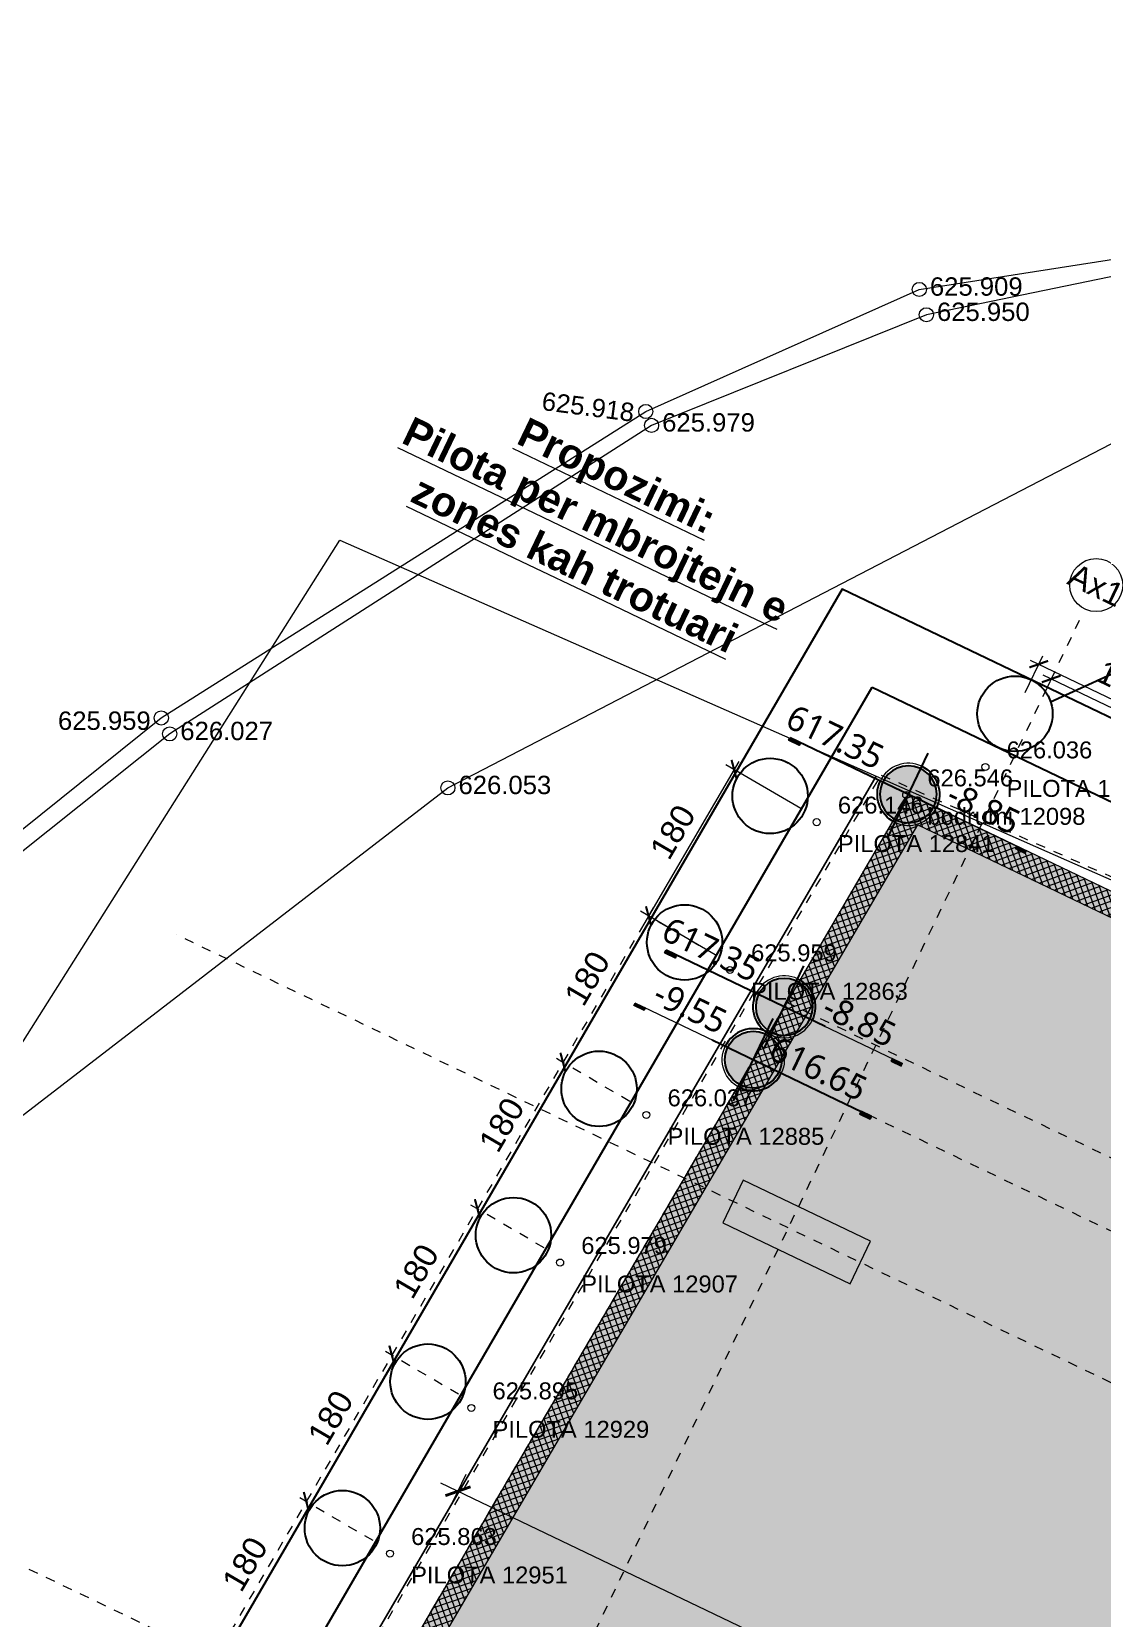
# Model space of a CAD drawing. Header units: metres. Extents: x 7511714 to 7511891, y 4693222 to 4693343.
# Drawn here: x 7511830.68 to 7511842.04, y 4693302.84 to 4693319.68 of the extents above; entities that cross this region are included whole.
import ezdxf
from ezdxf.enums import TextEntityAlignment as Align

# ---------------------------------------------------------------- set-up
doc = ezdxf.new("R2010")
doc.units = ezdxf.units.M
for name, pattern in [('AXES', [2, 1.25, -0.25, 0.25, -0.25]), ('CACHE', [0.375, 0.25, -0.125]), ('CONTINU', [0]), ('Dot & Dashed', [335.13888120651256, 158.749999999965, -88.19444444442497, 0, -88.19443676212254]), ('DXK_LINE_DOT1', [1.8814, 0.9407, -0.9407])]:
    doc.linetypes.add(name, pattern=pattern)
doc.layers.get('0').update_dxf_attribs({"lineweight": 0})
doc.layers.get('Defpoints').update_dxf_attribs({"lineweight": 0})
doc.layers.add('APSL @ 1', color=164, linetype='Continuous')
doc.layers.add('PILOTA', color=2, linetype='Continuous')
for name, color, linetype, lineweight in [('asfalt', 252, 'Continuous', 0), ('asfalt pikat', 97, 'Continuous', 0), ('AXES', 10, 'AXES', 0), ('BETON CACHE', 4, 'CACHE', 0), ('BETON COUPE', 3, 'CONTINU', 0), ('BETON HACHURE', 252, 'Continuous', 0), ('BETON TRAME', 254, 'Continuous', 0), ('BORD', 5, 'Continuous', 0), ('COTE 50ème', 1, 'Continuous', 0), ('COTE 50ème @ 1', 1, 'Continuous', 0), ('FOND DE FOUILLE', 7, 'Continuous', 0), ('matjet e reja', 5, 'Continuous', 0), ('parcela', 7, 'Continuous', 0), ('Puset fekali', 30, 'Continuous', 0), ('TALUS', 2, 'Continuous', 0), ('TALUS TRAME 2', 254, 'Continuous', 0), ('TEXTE', 7, 'Continuous', 0), ('trotuar', 91, 'Continuous', 0), ('trotuar pikat', 155, 'Continuous', 0)]:
    doc.layers.add(name, color=color, linetype=linetype, lineweight=lineweight)
doc.styles.add('FA_Trebuchet 2.2 mm (cursiva-b.a)', font='trebucit.ttf', dxfattribs={"height": 2.2})
doc.styles.add('FN_TEXT_1.50', font='arial.ttf', dxfattribs={"height": 10})
doc.styles.add('RS_TEXT_1.50', font='arial.ttf', dxfattribs={"height": 12.5})
doc.styles.add('RS_TXT_100', font='arial.ttf', dxfattribs={"height": 25})
doc.styles.add('SMA_TEXT_1.200', font='arial.ttf', dxfattribs={"height": 50})
doc.styles.get("Standard").update_dxf_attribs({"font": 'arial.ttf'})
doc.dimstyles.new('RS_100CM_LINEAIRE', dxfattribs={"dimscale": 10, "dimtxt": 25, "dimasz": 1.5, "dimexe": 1, "dimexo": 2.5, "dimgap": 1, "dimtad": 1, "dimdec": 1, "dimrnd": 0.5, "dimdsep": 46, "dimtxsty": 'RS_TXT_100', "dimblk1": 'ARCHTICK', "dimblk2": 'ARCHTICK', "dimsah": 1, "dimcen": 2.5, "dimdle": 1, "dimclrt": 4, "dimadec": 0, "dimazin": 2, "dimtfac": 1, "dimtdec": 1, "dimtix": 1, "dimtmove": 2, "dimatfit": 3, "dimfxl": 1, "dimtolj": 1, "dimtzin": 0, "dimarcsym": 0})
doc.dimstyles.new('SMA_1.200', dxfattribs={"dimscale": 20, "dimtxt": 50, "dimasz": 1, "dimexe": 1, "dimexo": 2, "dimgap": 0.5, "dimtad": 1, "dimdec": 1, "dimrnd": 0.5, "dimdsep": 46, "dimtxsty": 'SMA_TEXT_1.200', "dimblk": 'ARCHTICK', "dimcen": 10, "dimdle": 1, "dimadec": 0, "dimazin": 2, "dimtfac": 1, "dimtdec": 1, "dimtix": 1, "dimtmove": 2, "dimatfit": 3, "dimfxl": 1, "dimtolj": 1, "dimtzin": 0, "dimarcsym": 0})

# ---------------------------------------------------------------- blocks, each defined once
blk = doc.blocks.new('*U59', base_point=(7511835.095, 4693311.65, 626.053))
at = {"layer": 'trotuar pikat', "linetype": 'ByBlock', "lineweight": -2}
blk.add_line((7511835.095, 4693311.65, 626.053), (7511835.095, 4693311.65, 626.053), dxfattribs=at)
blk.add_circle((7511835.095, 4693311.65, 626.053), 0.0749999985, dxfattribs=at)
at = {"layer": 'trotuar pikat', "linetype": 'ByBlock', "insert": (7511835.207499999, 4693311.68, 626.053), "char_height": 0.195, "attachment_point": 4}
blk.add_mtext('{\\C256;626.053}', dxfattribs=at)
blk = doc.blocks.new('*U152', base_point=(7511840.099000001, 4693316.94, 625.909))
at = {"layer": 'asfalt pikat', "linetype": 'ByBlock', "lineweight": -2}
blk.add_line((7511840.099000001, 4693316.94, 625.909), (7511840.099000001, 4693316.94, 625.909), dxfattribs=at)
blk.add_circle((7511840.099000001, 4693316.94, 625.909), 0.0749999985, dxfattribs=at)
at = {"layer": 'asfalt pikat', "linetype": 'ByBlock', "insert": (7511840.2115, 4693316.97, 625.909), "char_height": 0.195, "attachment_point": 4}
blk.add_mtext('{\\C256;625.909}', dxfattribs=at)
blk = doc.blocks.new('*U153', base_point=(7511840.174, 4693316.672, 625.95))
at = {"layer": 'trotuar pikat', "linetype": 'ByBlock', "lineweight": -2}
blk.add_line((7511840.174, 4693316.672, 625.95), (7511840.174, 4693316.672, 625.95), dxfattribs=at)
blk.add_circle((7511840.174, 4693316.672, 625.95), 0.0749999985, dxfattribs=at)
at = {"layer": 'trotuar pikat', "linetype": 'ByBlock', "insert": (7511840.2865, 4693316.702, 625.95), "char_height": 0.195, "attachment_point": 4}
blk.add_mtext('{\\C256;625.950}', dxfattribs=at)
blk = doc.blocks.new('*U154', base_point=(7511837.257, 4693315.498, 625.979))
at = {"layer": 'trotuar pikat', "linetype": 'ByBlock', "lineweight": -2}
blk.add_line((7511837.257, 4693315.498, 625.979), (7511837.257, 4693315.498, 625.979), dxfattribs=at)
blk.add_circle((7511837.257, 4693315.498, 625.979), 0.0749999985, dxfattribs=at)
at = {"layer": 'trotuar pikat', "linetype": 'ByBlock', "insert": (7511837.3695, 4693315.528, 625.979), "char_height": 0.195, "attachment_point": 4}
blk.add_mtext('{\\C256;625.979}', dxfattribs=at)
blk = doc.blocks.new('*U155', base_point=(7511837.196000001, 4693315.644999999, 625.918))
at = {"layer": 'asfalt pikat', "linetype": 'ByBlock', "lineweight": -2}
blk.add_line((7511837.196000001, 4693315.644999999, 625.918), (7511837.196000001, 4693315.644999999, 625.918), dxfattribs=at)
blk.add_circle((7511837.196000001, 4693315.644999999, 625.918), 0.0749999985, dxfattribs=at)
at = {"layer": 'asfalt pikat', "linetype": 'ByBlock', "insert": (7511837.071632157, 4693315.630871198, 625.918), "char_height": 0.195, "attachment_point": 6, "rotation": 352.6137469747417}
blk.add_mtext('{\\C256;625.918}', dxfattribs=at)
blk = doc.blocks.new('*U156', base_point=(7511832.052999999, 4693312.392, 625.9589999999998))
at = {"layer": 'asfalt pikat', "linetype": 'ByBlock', "lineweight": -2}
blk.add_line((7511832.052999999, 4693312.392, 625.9589999999998), (7511832.052999999, 4693312.392, 625.9589999999998), dxfattribs=at)
blk.add_circle((7511832.052999999, 4693312.392, 625.9589999999998), 0.0749999985, dxfattribs=at)
at = {"layer": 'asfalt pikat', "linetype": 'ByBlock', "insert": (7511831.940500001, 4693312.361999999, 625.9589999999998), "char_height": 0.195, "attachment_point": 6}
blk.add_mtext('{\\C256;625.959}', dxfattribs=at)
blk = doc.blocks.new('*U157', base_point=(7511832.142000001, 4693312.223, 626.0269999999999))
at = {"layer": 'trotuar pikat', "linetype": 'ByBlock', "lineweight": -2}
blk.add_line((7511832.142000001, 4693312.223, 626.0269999999999), (7511832.142000001, 4693312.223, 626.0269999999999), dxfattribs=at)
blk.add_circle((7511832.142000001, 4693312.223, 626.0269999999999), 0.0749999985, dxfattribs=at)
at = {"layer": 'trotuar pikat', "linetype": 'ByBlock', "insert": (7511832.254499999, 4693312.253000001, 626.0269999999999), "char_height": 0.195, "attachment_point": 4}
blk.add_mtext('{\\C256;626.027}', dxfattribs=at)
blk = doc.blocks.new('*U192', base_point=(7511839.959999999, 4693311.575, 626.5459999999999))
at = {"layer": 'matjet e reja', "linetype": 'ByBlock', "lineweight": -2}
blk.add_line((7511839.959999999, 4693311.575, 626.5459999999999), (7511839.959999999, 4693311.575, 626.5459999999999), dxfattribs=at)
blk.add_circle((7511839.959999999, 4693311.575, 626.5459999999999), 0.03749999925, dxfattribs=at)
at = {"layer": 'matjet e reja', "linetype": 'ByBlock', "char_height": 0.18}
for s, insert, attachment_point in [('626.546', (7511840.184999999, 4693311.755, 626.5459999999999), 4), ('bodrumi 12098', (7511840.184999999, 4693311.438096862, 626.5459999999999), 1)]:
    blk.add_mtext(s, dxfattribs=dict(at, insert=insert, attachment_point=attachment_point))
blk = doc.blocks.new('*U198', base_point=(7511840.801, 4693311.872, 626.0359999999998))
at = {"layer": 'matjet e reja', "linetype": 'ByBlock', "lineweight": -2}
blk.add_line((7511840.801, 4693311.872, 626.0359999999998), (7511840.801, 4693311.872, 626.0359999999998), dxfattribs=at)
blk.add_circle((7511840.801, 4693311.872, 626.0359999999998), 0.03749999925, dxfattribs=at)
at = {"layer": 'matjet e reja', "linetype": 'ByBlock', "char_height": 0.18}
for s, insert, attachment_point in [('626.036', (7511841.025999999, 4693312.052, 626.0359999999998), 4), ('PILOTA 12731', (7511841.025999999, 4693311.735035472, 626.0359999999998), 1)]:
    blk.add_mtext(s, dxfattribs=dict(at, insert=insert, attachment_point=attachment_point))
blk = doc.blocks.new('*U199', base_point=(7511839.01, 4693311.286000001, 626.1459999999998))
at = {"layer": 'matjet e reja', "linetype": 'ByBlock', "lineweight": -2}
blk.add_line((7511839.01, 4693311.286000001, 626.1459999999998), (7511839.01, 4693311.286000001, 626.1459999999998), dxfattribs=at)
blk.add_circle((7511839.01, 4693311.286000001, 626.1459999999998), 0.03749999925, dxfattribs=at)
at = {"layer": 'matjet e reja', "linetype": 'ByBlock', "char_height": 0.18}
for s, insert, attachment_point in [('626.146', (7511839.235, 4693311.465999999, 626.1459999999998), 4), ('PILOTA 12841', (7511839.235, 4693311.149096863, 626.1459999999998), 1)]:
    blk.add_mtext(s, dxfattribs=dict(at, insert=insert, attachment_point=attachment_point))
blk = doc.blocks.new('*U200', base_point=(7511838.089, 4693309.718, 625.9589999999998))
at = {"layer": 'matjet e reja', "linetype": 'ByBlock', "lineweight": -2}
blk.add_line((7511838.089, 4693309.718, 625.9589999999998), (7511838.089, 4693309.718, 625.9589999999998), dxfattribs=at)
blk.add_circle((7511838.089, 4693309.718, 625.9589999999998), 0.03749999925, dxfattribs=at)
at = {"layer": 'matjet e reja', "linetype": 'ByBlock', "char_height": 0.18}
for s, insert, attachment_point in [('625.959', (7511838.313999998, 4693309.898, 625.9589999999998), 4), ('PILOTA 12863', (7511838.313999998, 4693309.581096862, 625.9589999999998), 1)]:
    blk.add_mtext(s, dxfattribs=dict(at, insert=insert, attachment_point=attachment_point))
blk = doc.blocks.new('*U201', base_point=(7511837.202000001, 4693308.178999999, 626.0369999999999))
at = {"layer": 'matjet e reja', "linetype": 'ByBlock', "lineweight": -2}
blk.add_line((7511837.202000001, 4693308.178999999, 626.0369999999999), (7511837.202000001, 4693308.178999999, 626.0369999999999), dxfattribs=at)
blk.add_circle((7511837.202000001, 4693308.178999999, 626.0369999999999), 0.03749999925, dxfattribs=at)
at = {"layer": 'matjet e reja', "linetype": 'ByBlock', "char_height": 0.18}
for s, insert, attachment_point in [('626.037', (7511837.426999999, 4693308.358999998, 626.0369999999999), 4), ('PILOTA 12885', (7511837.426999999, 4693308.04203547, 626.0369999999999), 1)]:
    blk.add_mtext(s, dxfattribs=dict(at, insert=insert, attachment_point=attachment_point))
blk = doc.blocks.new('*U202', base_point=(7511836.286, 4693306.611999999, 625.979))
at = {"layer": 'matjet e reja', "linetype": 'ByBlock', "lineweight": -2}
blk.add_line((7511836.286, 4693306.611999999, 625.979), (7511836.286, 4693306.611999999, 625.979), dxfattribs=at)
blk.add_circle((7511836.286, 4693306.611999999, 625.979), 0.03749999925, dxfattribs=at)
at = {"layer": 'matjet e reja', "linetype": 'ByBlock', "char_height": 0.18}
for s, insert, attachment_point in [('625.979', (7511836.511, 4693306.791999999, 625.979), 4), ('PILOTA 12907', (7511836.511, 4693306.475096862, 625.979), 1)]:
    blk.add_mtext(s, dxfattribs=dict(at, insert=insert, attachment_point=attachment_point))
blk = doc.blocks.new('*U203', base_point=(7511835.343999999, 4693305.069, 625.8949999999999))
at = {"layer": 'matjet e reja', "linetype": 'ByBlock', "lineweight": -2}
blk.add_line((7511835.343999999, 4693305.069, 625.8949999999999), (7511835.343999999, 4693305.069, 625.8949999999999), dxfattribs=at)
blk.add_circle((7511835.343999999, 4693305.069, 625.8949999999999), 0.03749999925, dxfattribs=at)
at = {"layer": 'matjet e reja', "linetype": 'ByBlock', "char_height": 0.18}
for s, insert, attachment_point in [('625.895', (7511835.568999999, 4693305.248999999, 625.8949999999999), 4), ('PILOTA 12929', (7511835.568999999, 4693304.932096863, 625.8949999999999), 1)]:
    blk.add_mtext(s, dxfattribs=dict(at, insert=insert, attachment_point=attachment_point))
blk = doc.blocks.new('*U204', base_point=(7511834.48, 4693303.522999999, 625.8630000000002))
at = {"layer": 'matjet e reja', "linetype": 'ByBlock', "lineweight": -2}
blk.add_line((7511834.48, 4693303.522999999, 625.8630000000002), (7511834.48, 4693303.522999999, 625.8630000000002), dxfattribs=at)
blk.add_circle((7511834.48, 4693303.522999999, 625.8630000000002), 0.03749999925, dxfattribs=at)
at = {"layer": 'matjet e reja', "linetype": 'ByBlock', "char_height": 0.18}
for s, insert, attachment_point in [('625.863', (7511834.705, 4693303.702999999, 625.8630000000002), 4), ('PILOTA 12951', (7511834.705, 4693303.38603547, 625.8630000000002), 1)]:
    blk.add_mtext(s, dxfattribs=dict(at, insert=insert, attachment_point=attachment_point))
blk = doc.blocks.new('A$Cebd43ce6')
at = {"layer": 'BETON CACHE', "color": 232, "linetype": 'Dot & Dashed', "ltscale": 0.01}
blk.add_lwpolyline([(0, 0), (-1313.238454571285, 39.75275264584343), (-4660.494244752859, 445.5344367861398), (-4259.391150078416, 5326.202943994038), (-610.1144931734743, 5439.72356695043), (-20.71135502445395, 5433.15160192037)], close=True, dxfattribs=at)
at = {"layer": 'COTE 50ème', "ltscale": 0.5}
blk.add_circle((-3905.627959313715, 2250.096767547431), 4550, dxfattribs=at)
blk = doc.blocks.new('AXES_FN')
at = {"color": 0, "linetype": 'Continuous'}
blk.add_circle((0, 15.0000000000291), 15, dxfattribs=at)
at = {"color": 0, "style": 'FN_TEXT_1.50'}
blk.add_attdef('AXES', text='', height=12.5, dxfattribs=at).set_placement((-48.89196793997054, 20.62500000002911), align=Align.MIDDLE_CENTER)
blk = doc.blocks.new('_ArchTick')
at = {"color": 0, "linetype": 'ByBlock', "const_width": 0.15}
blk.add_lwpolyline([(-0.5, -0.5), (0.5, 0.5)], dxfattribs=at)
blk = doc.blocks.new('*D384')
at = {"layer": 'AXES', "color": 0, "linetype": 'Continuous', "lineweight": -2, "ltscale": 0.5, "transparency": 16777216}
for p, q in [((45237.31657948549, -40379.73147992383), (45237.31657948549, -40393.66435248708)), ((46007.31679113834, -40379.73147992383), (46007.31679113834, -40393.66435248708)), ((45227.31657948549, -40383.66435248708), (46017.31679113834, -40383.66435248708))]:
    blk.add_line(p, q, dxfattribs=at)
at = {"layer": 'Defpoints', "color": 0, "linetype": 'Continuous', "ltscale": 0.5, "transparency": 16777216}
for p in [(45237.31657948549, -40354.73147992383), (46007.31679113834, -40354.73147992383), (46007.31679113834, -40383.66435248708)]:
    blk.add_point(p, dxfattribs=at)
at = {"layer": 'AXES', "color": 0, "linetype": 'Continuous', "lineweight": -2, "ltscale": 0.5, "transparency": 16777216, "xscale": 15, "yscale": 15, "zscale": 15, "rotation": 180}
blk.add_blockref('_ArchTick', (45237.31657948549, -40383.66435248708), dxfattribs=at)
at = {"layer": 'AXES', "color": 0, "linetype": 'Continuous', "lineweight": -2, "ltscale": 0.5, "transparency": 16777216, "xscale": 15, "yscale": 15, "zscale": 15}
blk.add_blockref('_ArchTick', (46007.31679113834, -40383.66435248708), dxfattribs=at)
at = {"layer": 'AXES', "color": 4, "linetype": 'Continuous', "lineweight": 5, "ltscale": 0.5, "transparency": 16777216, "insert": (45622.31668531191, -40360.90002779404), "char_height": 25, "attachment_point": 5, "style": 'RS_TXT_100'}
blk.add_mtext('\\A1;770', dxfattribs=at)
blk = doc.blocks.new('Cota de Nivel (planta)')
h = blk.add_hatch(color=256)
h.dxf.hatch_style = 1
h.paths.add_polyline_path([(2.5, 1.110223024625157e-16, 0.4142135623730951), (0, 2.5), (0, 0)])
h.paths.add_polyline_path([(-2.5, 0, 0.4142135623730951), (0, -2.5), (0, 0)])
h = blk.add_hatch(color=256)
h.dxf.hatch_style = 1
h.paths.add_polyline_path([(11.5, -1.387778780781446e-17), (10.50000000000001, 0), (10.50000000000001, -0.25), (11.5, -0.25)])
for p, q in [((0, -4), (0, 4)), ((-4, 0), (11.5, 0))]:
    blk.add_line(p, q)
blk.add_lwpolyline([(11.5, 0), (10.50000000000001, 0), (10.50000000000001, -0.25), (11.5, -0.25)], close=True)
blk.add_circle((0, 0), 2.5)
for start, end in [(90, 180), (270, 0)]:
    blk.add_arc((0, 0), 2.725, start, end)
at = {"style": 'FA_Trebuchet 2.2 mm (cursiva-b.a)', "flags": 8}
blk.add_attdef('NIVEL', text='', height=2.2, dxfattribs=at).set_placement((3.174999999999997, 1.775000000000002), align=Align.MIDDLE_LEFT)
blk = doc.blocks.new('*D413')
at = {"layer": 'Defpoints', "color": 0, "transparency": 16777216}
for p in [(45041.95686908418, -41433.25568882837), (45041.95686908418, -41485.66328342352), (47562.31680525102, -41555.90831019718)]:
    blk.add_point(p, dxfattribs=at)
at = {"layer": 'TALUS', "color": 0, "lineweight": -2, "transparency": 16777216}
for p, q in [((45041.95686908418, -41445.66328342352), (45041.95686908418, -41413.25568882837)), ((47562.31680525102, -41515.90831019718), (47562.31680525102, -41413.25568882837)), ((47582.31680525102, -41433.25568882837), (45021.95686908418, -41433.25568882837))]:
    blk.add_line(p, q, dxfattribs=at)
at = {"layer": 'TALUS', "color": 0, "lineweight": -2, "transparency": 16777216, "xscale": 20, "yscale": 20, "zscale": 20, "rotation": 180}
blk.add_blockref('_ArchTick', (45041.95686908418, -41433.25568882837), dxfattribs=at)
at = {"layer": 'TALUS', "color": 0, "lineweight": -2, "transparency": 16777216, "xscale": 20, "yscale": 20, "zscale": 20}
blk.add_blockref('_ArchTick', (47562.31680525102, -41433.25568882837), dxfattribs=at)
at = {"layer": 'TALUS', "color": 0, "transparency": 16777216, "insert": (46302.1368371676, -41397.72703944229), "char_height": 50, "attachment_point": 5, "style": 'SMA_TEXT_1.200'}
blk.add_mtext('\\A1;2520.5', dxfattribs=at)
blk = doc.blocks.new('*D430')
at = {"layer": 'AXES', "color": 0, "linetype": 'Continuous', "lineweight": -2, "ltscale": 0.5, "transparency": 16777216}
for p, q in [((44976.08820727875, -40605.85661266502), (44959.70634151586, -40805.18456974612)), ((45056.99187416046, -40622.53943558297), (44965.30271613655, -40615.00391723093)), ((45042.24819497386, -40801.93459695597), (44950.55903694996, -40794.39907860392))]:
    blk.add_line(p, q, dxfattribs=at)
at = {"layer": 'Defpoints', "color": 0, "linetype": 'Continuous', "ltscale": 0.5, "transparency": 16777216}
for p in [(45081.90786879561, -40624.58716880333), (44960.52543480401, -40795.21817189207), (45067.16418960901, -40803.98233017632)]:
    blk.add_point(p, dxfattribs=at)
at = {"layer": 'AXES', "color": 0, "linetype": 'Continuous', "lineweight": -2, "ltscale": 0.5, "transparency": 16777216, "xscale": 15, "yscale": 15, "zscale": 15}
for p, rotation in [((44975.26911399061, -40615.82301051907), 85.30167751911712), ((44960.52543480401, -40795.21817189207), 265.301677519117)]:
    blk.add_blockref('_ArchTick', p, dxfattribs=dict(at, rotation=rotation))
at = {"layer": 'AXES', "color": 4, "linetype": 'Continuous', "lineweight": 5, "ltscale": 0.5, "transparency": 16777216, "insert": (44945.20944272033, -40703.65598064905), "char_height": 25, "attachment_point": 5, "rotation": 85.30167751911708, "style": 'RS_TXT_100'}
blk.add_mtext('\\A1;180', dxfattribs=at)
blk = doc.blocks.new('*D431')
at = {"layer": 'AXES', "color": 0, "lineweight": -2, "transparency": 16777216}
for p, q in [((44961.34452809216, -40785.25177403801), (44944.96266232927, -40984.57973111912)), ((45042.24819497386, -40801.93459695597), (44950.55903694996, -40794.39907860392)), ((45027.50451578726, -40981.32975832896), (44935.81535776336, -40973.79423997692))]:
    blk.add_line(p, q, dxfattribs=at)
at = {"layer": 'Defpoints', "color": 0, "transparency": 16777216}
for p in [(45067.16418960901, -40803.98233017632), (44945.78175561742, -40974.61333326506), (45052.4205104224, -40983.37749154932)]:
    blk.add_point(p, dxfattribs=at)
at = {"layer": 'AXES', "color": 0, "lineweight": -2, "transparency": 16777216, "xscale": 15, "yscale": 15, "zscale": 15}
for p, rotation in [((44960.52543480402, -40795.21817189207), 85.30167751911712), ((44945.78175561742, -40974.61333326506), 265.301677519117)]:
    blk.add_blockref('_ArchTick', p, dxfattribs=dict(at, rotation=rotation))
at = {"layer": 'AXES', "color": 4, "transparency": 16777216, "insert": (44930.46576353374, -40883.05114202204), "char_height": 25, "attachment_point": 5, "rotation": 85.30167751911709, "style": 'RS_TXT_100'}
blk.add_mtext('\\A1;180', dxfattribs=at)
blk = doc.blocks.new('*D432')
at = {"layer": 'AXES', "color": 0, "lineweight": -2, "transparency": 16777216}
for p, q in [((44946.60084890557, -40964.64693541101), (44930.21898314268, -41163.97489249212)), ((45027.50451578726, -40981.32975832896), (44935.81535776337, -40973.79423997692)), ((45012.76083660066, -41160.72491970196), (44921.07167857677, -41153.18940134992))]:
    blk.add_line(p, q, dxfattribs=at)
at = {"layer": 'Defpoints', "color": 0, "transparency": 16777216}
for p in [(45052.4205104224, -40983.37749154932), (44931.03807643083, -41154.00849463806), (45037.6768312358, -41162.77265292231)]:
    blk.add_point(p, dxfattribs=at)
at = {"layer": 'AXES', "color": 0, "lineweight": -2, "transparency": 16777216, "xscale": 15, "yscale": 15, "zscale": 15}
for p, rotation in [((44945.78175561743, -40974.61333326506), 85.30167751911712), ((44931.03807643083, -41154.00849463806), 265.301677519117)]:
    blk.add_blockref('_ArchTick', p, dxfattribs=dict(at, rotation=rotation))
at = {"layer": 'AXES', "color": 4, "transparency": 16777216, "insert": (44915.72208434715, -41062.44630339503), "char_height": 25, "attachment_point": 5, "rotation": 85.30167751911709, "style": 'RS_TXT_100'}
blk.add_mtext('\\A1;180', dxfattribs=at)
blk = doc.blocks.new('*D433')
at = {"layer": 'AXES', "color": 0, "lineweight": -2, "transparency": 16777216}
for p, q in [((44931.85716971898, -41144.042096784), (44915.47530395609, -41343.37005386511)), ((45012.76083660066, -41160.72491970196), (44921.07167857678, -41153.18940134992)), ((44998.01715741405, -41340.12008107495), (44906.32799939018, -41332.58456272291))]:
    blk.add_line(p, q, dxfattribs=at)
at = {"layer": 'Defpoints', "color": 0, "transparency": 16777216}
for p in [(45037.6768312358, -41162.77265292231), (44916.29439724424, -41333.40365601105), (45022.9331520492, -41342.16781429531)]:
    blk.add_point(p, dxfattribs=at)
at = {"layer": 'AXES', "color": 0, "lineweight": -2, "transparency": 16777216, "xscale": 15, "yscale": 15, "zscale": 15}
for p, rotation in [((44931.03807643084, -41154.00849463806), 85.30167751911712), ((44916.29439724424, -41333.40365601105), 265.301677519117)]:
    blk.add_blockref('_ArchTick', p, dxfattribs=dict(at, rotation=rotation))
at = {"layer": 'AXES', "color": 4, "transparency": 16777216, "insert": (44900.97840516056, -41241.84146476803), "char_height": 25, "attachment_point": 5, "rotation": 85.30167751911709, "style": 'RS_TXT_100'}
blk.add_mtext('\\A1;180', dxfattribs=at)
blk = doc.blocks.new('*D434')
at = {"layer": 'AXES', "color": 0, "lineweight": -2, "transparency": 16777216}
for p, q in [((44917.11349053239, -41323.437258157), (44900.7316247695, -41522.76521523811)), ((44998.01715741405, -41340.12008107495), (44906.32799939019, -41332.58456272291)), ((44983.27347822746, -41519.51524244795), (44891.58432020359, -41511.97972409591))]:
    blk.add_line(p, q, dxfattribs=at)
at = {"layer": 'Defpoints', "color": 0, "transparency": 16777216}
for p in [(45022.9331520492, -41342.16781429531), (44901.55071805765, -41512.79881738405), (45008.18947286261, -41521.5629756683)]:
    blk.add_point(p, dxfattribs=at)
at = {"layer": 'AXES', "color": 0, "lineweight": -2, "transparency": 16777216, "xscale": 15, "yscale": 15, "zscale": 15}
for p, rotation in [((44916.29439724424, -41333.40365601105), 85.30167751911712), ((44901.55071805765, -41512.79881738405), 265.301677519117)]:
    blk.add_blockref('_ArchTick', p, dxfattribs=dict(at, rotation=rotation))
at = {"layer": 'AXES', "color": 4, "transparency": 16777216, "insert": (44886.23472597397, -41421.23662614102), "char_height": 25, "attachment_point": 5, "rotation": 85.30167751911709, "style": 'RS_TXT_100'}
blk.add_mtext('\\A1;180', dxfattribs=at)
blk = doc.blocks.new('*D435')
at = {"layer": 'AXES', "color": 0, "lineweight": -2, "transparency": 16777216}
for p, q in [((44902.36981134579, -41502.83241952999), (44885.98794558291, -41702.1603766111)), ((44983.27347822746, -41519.51524244795), (44891.5843202036, -41511.97972409591)), ((44968.52979904084, -41698.91040382095), (44876.840641017, -41691.37488546891))]:
    blk.add_line(p, q, dxfattribs=at)
at = {"layer": 'Defpoints', "color": 0, "transparency": 16777216}
for p in [(45008.18947286261, -41521.5629756683), (44886.80703887105, -41692.19397875705), (44993.44579367599, -41700.95813704131)]:
    blk.add_point(p, dxfattribs=at)
at = {"layer": 'AXES', "color": 0, "lineweight": -2, "transparency": 16777216, "xscale": 15, "yscale": 15, "zscale": 15}
for p, rotation in [((44901.55071805765, -41512.79881738405), 85.30167751911712), ((44886.80703887105, -41692.19397875705), 265.301677519117)]:
    blk.add_blockref('_ArchTick', p, dxfattribs=dict(at, rotation=rotation))
at = {"layer": 'AXES', "color": 4, "transparency": 16777216, "insert": (44871.49104678738, -41600.63178751402), "char_height": 25, "attachment_point": 5, "rotation": 85.30167751911709, "style": 'RS_TXT_100'}
blk.add_mtext('\\A1;180', dxfattribs=at)
blk = doc.blocks.new('*D439')
at = {"layer": 'AXES', "color": 0, "linetype": 'Continuous', "lineweight": -2, "ltscale": 0.5, "transparency": 16777216}
for p, q in [((45208.55361448631, -40375.22565026943), (45408.55361448631, -40375.22565026943)), ((45218.55361448631, -40408.62529119052), (45218.55361448631, -40365.22565026943)), ((45398.55361448631, -40408.62529119052), (45398.55361448631, -40365.22565026943))]:
    blk.add_line(p, q, dxfattribs=at)
at = {"layer": 'Defpoints', "color": 0, "linetype": 'Continuous', "ltscale": 0.5, "transparency": 16777216}
for p in [(45398.55361448631, -40375.22565026943), (45218.55361448631, -40433.62529119052), (45398.55361448631, -40433.62529119052)]:
    blk.add_point(p, dxfattribs=at)
at = {"layer": 'AXES', "color": 0, "linetype": 'Continuous', "lineweight": -2, "ltscale": 0.5, "transparency": 16777216, "xscale": 15, "yscale": 15, "zscale": 15, "rotation": 180}
blk.add_blockref('_ArchTick', (45218.55361448631, -40375.22565026943), dxfattribs=at)
at = {"layer": 'AXES', "color": 0, "linetype": 'Continuous', "lineweight": -2, "ltscale": 0.5, "transparency": 16777216, "xscale": 15, "yscale": 15, "zscale": 15}
blk.add_blockref('_ArchTick', (45398.55361448631, -40375.22565026943), dxfattribs=at)
at = {"layer": 'AXES', "color": 4, "linetype": 'Continuous', "lineweight": 5, "ltscale": 0.5, "transparency": 16777216, "insert": (45308.55361448631, -40352.46132557638), "char_height": 25, "attachment_point": 5, "style": 'RS_TXT_100'}
blk.add_mtext('\\A1;180', dxfattribs=at)
blk = doc.blocks.new('A$C340691c1')
at = {"layer": 'BETON HACHURE', "true_color": 0x636466, "transparency": 33554585}
h = blk.add_hatch(dxfattribs=at)
h.set_pattern_fill('ANSI37', color=251, scale=50, angle=270, style=0)
h.set_pattern_definition([(315, (-58216.8400916399, 74502.85212336945), (4.419417382415923, 4.419417382415921), []), (45, (-58216.8400916399, 74502.85212336945), (-4.41941738241592, 4.419417382415923), [])])
h.paths.add_polyline_path([(-2720.628170966578, 3000.241066249626), (-2695.628170966585, 3000.241066249626), (-2695.628170966578, 2675.241066249626), (-2720.628170966578, 2675.24106624964)], flags=0)
h.paths.add_polyline_path([(-2720.628170966578, 3000.241066249626), (-2695.628170966585, 3000.241066249626), (-2695.628170966578, 2675.241066249626), (-2720.628170966578, 2675.24106624964)], flags=0)
h.paths.add_polyline_path([(-540.6324638166043, 2860.096752578655), (-540.6281709666073, 2810.096757943043), (-460.6281709666073, 2810.096757943043), (-460.6324638166043, 2860.096752578655)], flags=0)
h.paths.add_polyline_path([(-920.6302367242461, 2860.096752578567), (-920.6302367242461, 2810.096757942956), (-840.6302367242461, 2810.096757942956), (-840.6302367242461, 2860.096752578567)], flags=0)
edge = h.paths.add_edge_path(flags=0)
edge.add_arc((-880.630236724217, 4175.096779741536), 40, 0, 360)
edge = h.paths.add_edge_path(flags=0)
edge.add_arc((-880.6302367242461, 4850.096752578524), 40, 0, 360)
edge = h.paths.add_edge_path(flags=0)
edge.add_arc((-880.6302367242606, 3575.096742974114), 40, 0, 360)
h.paths.add_polyline_path([(-35.62817096657818, 5320.238549746588), (-4224.472317065207, 5320.24106624964), (-4613.76063167776, 583.5373482178402), (-35.62817096657818, 133.9492446580698)])
edge = h.paths.add_edge_path(flags=0)
edge.add_arc((-880.6302367242606, 3575.096742974114), 40, 0, 360)
h.paths.add_polyline_path([(-2095.628170966571, 5295.241066249626), (-2095.628170966571, 4875.096752578524), (-2070.628170966571, 4875.096752578524), (-2070.628170966571, 5295.241066249626), (-500.6215066893492, 5295.241066249626), (-500.6324638166043, 4825.096752578524), (-460.6281709665491, 4825.096752578524), (-460.6281709665491, 5295.241066249626), (-60.62817096657818, 5295.238549746617), (-60.62817096657818, 3565.096742974114), (-460.6281709665491, 3565.096742974114), (-460.6281709665491, 4200.096779741536), (-500.6324638166043, 4200.096779741536), (-500.6324638166043, 3535.096742974114), (-60.62817096657818, 3535.096742974114), (-60.62817096657818, 2790.096752578596), (-500.6324638166043, 2790.096752578596), (-500.6324638166043, 1400.09671581116), (-460.6281709665782, 1400.09671581116), (-460.6281709665709, 2760.096752578596), (-60.62817096657818, 2760.096752578596), (-60.62817096657818, 161.524588839733), (-833.1279593137151, 237.386682786484), (-833.1279593137151, 725.0967525785964), (-858.1279593137151, 725.0967525785964), (-858.1279593137151, 239.84176740564), (-2163.127973426381, 367.9971859111974), (-2163.127973426381, 725.0967525785672), (-2188.127973426381, 725.0967525785672), (-2188.127973426381, 370.4522705303534), (-3375.627959313715, 487.0687885553634), (-3375.627959313715, 725.0967525785672), (-3425.628170966571, 725.0967525785672), (-3425.628170966571, 491.9789785787143), (-4586.829182993511, 606.0128483532026), (-4515.485280736975, 1474.096771240846), (-4205.627959313715, 1474.096771240846), (-4205.627959313715, 1524.096771240846), (-4511.376006254672, 1524.096771240846), (-4411.438452378636, 2740.096752578582), (-4205.627959313715, 2740.096752578582), (-4205.627959313715, 2790.096752578582), (-4407.329168342134, 2790.096752578582), (-4405.479994506233, 2810.096757942956), (-4205.628170966578, 2810.096757942942), (-4205.628170966578, 2860.096757942927), (-4401.576193174187, 2860.096757942942), (-4344.868192445581, 3550.096757942956), (-4205.628170966578, 3550.096757942956), (-4205.628170966578, 3600.096757942956), (-4340.758930798831, 3600.096757942956), (-4295.55690844405, 4150.096794710378), (-4205.628170966578, 4150.096794710378), (-4205.628170966578, 4200.096794710378), (-4291.447633959229, 4200.096794710378), (-4201.442645329989, 5295.241066249626), (-3423.128170966578, 5295.241066249626), (-3423.128170966578, 4875.096757942971), (-3398.128170966578, 4875.096757942971), (-3398.128170966578, 5295.24106624964)], flags=16)
h.paths.add_polyline_path([(-920.6302367242461, 3615.096742974114), (-920.6302367242461, 3535.096742974114), (-840.6302367242461, 3535.096742974114), (-840.6302367242461, 3615.096742974114)], flags=0)
at = {"layer": 'BETON TRAME', "true_color": 0x636466, "transparency": 33554559}
h = blk.add_hatch(color=251, dxfattribs=at)
h.dxf.hatch_style = 1
h.paths.add_polyline_path([(-3335.628170966578, 3550.096742974114), (-3370.628170966578, 3550.096742974114), (-3370.628170966578, 4200.096779741536), (-3335.628170966578, 4200.096779741536), (-3335.628170966578, 4025.096757942956), (-2875.628170966578, 4025.096757942956), (-2875.628170966578, 4200.096779741536), (-2840.628170966578, 4200.096779741536), (-2840.628170966578, 3550.096742974114), (-2875.628170966578, 3550.096742974114), (-2875.628170966578, 3985.096757942956), (-3085.628170966578, 3985.096757942956), (-3085.628170966578, 3655.096757942956), (-3125.628170966578, 3655.096757942956), (-3125.628170966578, 3985.096757942956), (-3335.628170966578, 3985.096757942956)])
h.paths.add_polyline_path([(-4205.628170966578, 4875.096757942942), (-4205.628170966578, 4825.096757942942), (-4055.628170966578, 4825.096757942942), (-4055.628170966578, 4875.096757942942)])
h.paths.add_polyline_path([(-3485.628170966578, 4875.096757942971), (-3485.628170966578, 4825.096757942971), (-3335.628170966578, 4825.096757942971), (-3335.628170966578, 4875.096757942971)])
h.paths.add_polyline_path([(-2875.628156853913, 4875.096757942971), (-2875.628156853913, 4825.096757942971), (-2725.628156853913, 4825.096757942971), (-2725.628156853913, 4875.096757942971)])
h.paths.add_polyline_path([(-2155.62795931373, 4875.096752578524), (-2155.62795931373, 4825.096752578524), (-2005.62795931373, 4825.096752578524), (-2005.62795931373, 4875.096752578524)])
h.paths.add_polyline_path([(-2155.628170966578, 4200.096779741536), (-2155.628170966578, 4150.096779741536), (-2005.628166059745, 4150.096779741536), (-2005.628166059745, 4200.096779741536)])
h.paths.add_polyline_path([(-4205.628170966578, 4200.096794710378), (-4205.628170966578, 4150.096794710378), (-4055.628170966578, 4150.096794710378), (-4055.628170966578, 4200.096794710378)])
h.paths.add_polyline_path([(-4205.628170966578, 3600.096757942956), (-4205.628170966578, 3550.096757942956), (-4055.628170966578, 3550.096757942956), (-4055.628170966578, 3600.096757942956)])
h.paths.add_polyline_path([(-2155.628183239125, 3600.096742974114), (-2155.628183239125, 3550.096742974114), (-2005.628178332292, 3550.096742974114), (-2005.628178332292, 3600.096742974114)])
h.paths.add_polyline_path([(-2155.628170966578, 2860.096752578567), (-2155.628170966578, 2810.096752578567), (-2005.628183239125, 2810.096752578567), (-2005.628183239125, 2860.096752578567)])
h.paths.add_polyline_path([(-4055.628170966578, 2810.096757942942), (-4055.628170966578, 2860.096757942942), (-4205.628170966578, 2860.096757942942), (-4205.628170966578, 2810.096757942942)])
h.paths.add_polyline_path([(-3390.628170966578, 2860.096757942971), (-3390.628170966578, 2810.096757942971), (-3265.628170966578, 2810.096757942971), (-3265.628170966578, 2860.096757942971)])
h.paths.add_polyline_path([(-2945.628170966578, 2860.096757942956), (-2945.628170966578, 2810.096757942956), (-2820.627947041168, 2810.096757942956), (-2820.627947041168, 2860.096757942956)])
h.paths.add_polyline_path([(-2970.628170966578, 2810.096757942971), (-2945.628170966578, 2810.096757942971), (-2945.628170966578, 3315.096757942956), (-2970.628170966578, 3315.096757942956)])
h.paths.add_polyline_path([(-3265.628170966578, 2810.096757942956), (-3240.628170966578, 2810.096757942956), (-3240.628170966578, 3315.096757942956), (-3265.628170966578, 3315.096757942956)])
at = {"layer": 'FOND DE FOUILLE', "true_color": 0xfff4eb, "transparency": 33554508}
h = blk.add_hatch(color=7, dxfattribs=at)
h.dxf.hatch_style = 1
h.paths.add_polyline_path([(-4245.872391308127, 5059.853565706551), (-4224.472317065207, 5320.24106624964), (-35.62817096657818, 5320.241066249648), (-35.62817096650542, 133.9492446580625), (-4613.760631677833, 583.5373482178475), (-4446.38499810236, 2620.096772441982), (-3642.627959313715, 2620.096772441982), (-3642.627959313708, 2188.096752578553), (-3160.628170966564, 2188.096752578553), (-3160.628170966564, 535.0967525785964), (-580.6279593137151, 535.0967525785964), (-580.6279593137733, 2980.096752578596), (-1815.627959313715, 2980.096752578567), (-1815.627959313715, 5065.096752578524)])
at = {"layer": 'TALUS TRAME 2', "transparency": 33554559}
h = blk.add_hatch(color=256, dxfattribs=at)
h.dxf.hatch_style = 1
h.paths.add_polyline_path([(-1520.627959313708, 2025.096752578582), (-1520.627959313715, 1455.096752578582), (-2220.627959313708, 1455.096752578582), (-2220.627959313715, 2025.096752578582)])
h.paths.add_polyline_path([(-3480.627959313715, 2845.096757942971), (-2865.627959313708, 2845.096757942971), (-2865.627959313715, 2350.096752578553), (-3480.627959313715, 2350.096752578545)])
h.paths.add_polyline_path([(-2755.628170966571, 4105.096757942956), (-2755.628170966578, 3615.096757942956), (-3455.628170966571, 3615.096757942956), (-3455.628170966571, 4105.096757942949)])
h.paths.add_polyline_path([(-3160.628170966564, 535.0967525785964), (-580.6279593137151, 535.0967525785964), (-580.6279593137151, 2980.096752578596), (-1815.627959313715, 2980.096752578567), (-1815.627959313715, 5065.096752578524), (-4245.441477427485, 5065.096752578524), (-4446.38499810236, 2620.096772441982), (-3642.627959313715, 2620.096772441982), (-3642.627959313708, 2188.096752578553), (-3160.628170966564, 2188.096752578553)])
at = {"layer": 'AXES', "lineweight": 5, "ltscale": 1.3}
for p, q in [((-4140.628185079244, 5565.096755260747), (-4140.628185079244, 2485.096752578567)), ((159.4922222912792, 4850.096752578538), (-4860.627959313715, 4850.096752578524)), ((159.4922222912792, 4175.096779741551), (-4860.627959313715, 4175.096779741536))]:
    blk.add_line(p, q, dxfattribs=at)
at = {"layer": 'BETON CACHE', "color": 242, "linetype": 'DXK_LINE_DOT1', "true_color": 0xcd2027}
blk.add_lwpolyline([(0, 0), (-1313.238454571285, 39.75275264584343), (-4660.494244752859, 445.5344367861398), (-4259.391150078416, 5326.202943994038), (-610.1144931734743, 5439.72356695043), (-20.71135502445395, 5433.15160192037)], close=True, dxfattribs=at)
at = {"layer": 'BETON CACHE', "lineweight": 5, "ltscale": 2}
for points in [[(-3160.628170966564, 2270.096752578553), (-3160.628170966564, 535.0967525785964), (-580.6279593137151, 535.0967525785964), (-580.6279593137151, 2980.096752578596), (-1815.627959313715, 2980.096752578567), (-1815.627959313715, 5065.096752578524), (-4245.441477427485, 5065.096752578524), (-4446.38499810236, 2620.096772441982), (-3560.627959313715, 2620.096772441982)], [(-3090.628170966564, 2270.096752578553), (-3090.628170966564, 605.0967525785964), (-650.6279593137151, 605.0967525785964), (-650.6279593137151, 2910.096752578596), (-1885.627959313715, 2910.096752578567), (-1885.627959313715, 4995.096752578524), (-4251.194461706225, 4995.096752578524), (-4440.632013823619, 2690.096772441982), (-3560.627959313715, 2690.096772441982)]]:
    blk.add_lwpolyline(points, dxfattribs=at)
at = {"layer": 'BETON COUPE', "color": 251, "lineweight": 5, "true_color": 0x636466}
blk.add_lwpolyline([(-35.62817096657818, 5320.238549746588), (-4224.472317065207, 5320.24106624964), (-4613.76063167776, 583.5373482178402), (-35.62817096657818, 133.9492446580698)], close=True, dxfattribs=at)
blk.add_lwpolyline([(-4291.447633959229, 4200.096794710378), (-4201.442645329989, 5295.241066249626), (-3423.128170966578, 5295.241066249626), (-3423.128170966578, 4875.096757942971), (-3398.128170966578, 4875.096757942971), (-3398.128170966578, 5295.24106624964), (-2095.628170966571, 5295.241066249626)], dxfattribs=at)
at = {"layer": 'BETON COUPE', "color": 251, "true_color": 0x636466}
blk.add_lwpolyline([(-4205.628170966578, 4875.096757942942), (-4205.628170966578, 4825.096757942942), (-4055.628170966578, 4825.096757942942), (-4055.628170966578, 4875.096757942942)], close=True, dxfattribs=at)
at = {"layer": 'BORD', "color": 251, "true_color": 0x636466}
blk.add_lwpolyline([(-35.62817096657091, 133.9492446580552), (-35.62817096657818, 5320.238549746588), (-4224.472317065207, 5320.24106624964), (-4613.76063167776, 583.5373482178402)], close=True, dxfattribs=at)
at = {"layer": 'PILOTA'}
blk.add_line((-4130.757164815783, 5474.133122797248), (-3974.341281788002, 5661.229383293205), dxfattribs=at)
blk.add_lwpolyline([(-4308.426287565613, 5406.202943994038), (-3399.391150078416, 5406.202943994038), (-3399.391150078416, 5486.202943994038), (-4382.121171886291, 5486.202943994038), (-4531.871973017376, 3604.095395760633), (-4452.140790184931, 3597.542649455478)], close=True, dxfattribs=at)
for centre in [(-4159.391150078416, 5446.202943994038), (-4356.036895769132, 5255.241066381233), (-4370.78057495573, 5075.845905008238), (-4385.524254142336, 4896.450743635243), (-4400.267933328934, 4717.055582262248), (-4415.01161251554, 4537.660420889253), (-4429.755291702138, 4358.265259516258)]:
    blk.add_circle(centre, 40, dxfattribs=at)
at = {"layer": 'APSL @ 1'}
ref = blk.add_blockref('Cota de Nivel (planta)', (-4224.472317065301, 5320.241066249648), dxfattribs=dict(at, xscale=-12.096, yscale=12.096, zscale=12.096))
ref.add_attrib('NIVEL', '617.35', dxfattribs={"layer": '0', "color": 0, "height": 26.61119999999999, "style": 'FA_Trebuchet 2.2 mm (cursiva-b.a)'}).set_placement((-4374.930877065271, 5341.711466249661), align=Align.MIDDLE_LEFT)
ref = blk.add_blockref('Cota de Nivel (planta)', (-4245.872391308221, 5059.853565706559), dxfattribs=dict(at, xscale=-12.096, yscale=12.096, zscale=12.096))
ref.add_attrib('NIVEL', '617.35', dxfattribs={"layer": '0', "color": 0, "height": 26.61119999999999, "style": 'FA_Trebuchet 2.2 mm (cursiva-b.a)'}).set_placement((-4396.330951308191, 5081.323965706571), align=Align.MIDDLE_LEFT)
ref = blk.add_blockref('Cota de Nivel (planta)', (-4251.194461706364, 4995.096752578524), dxfattribs=dict(at, xscale=12.096, yscale=12.096, zscale=12.096))
ref.add_attrib('NIVEL', '616.65', dxfattribs={"layer": '0', "color": 0, "height": 26.61119999999999, "style": 'FA_Trebuchet 2.2 mm (cursiva-b.a)'}).set_placement((-4238.952861706406, 5016.567152578536), align=Align.MIDDLE_LEFT)
at = {"layer": 'AXES', "color": 251, "linetype": 'ByBlock', "true_color": 0x636466}
ref = blk.add_blockref('AXES_FN', (-4140.628185079244, 5578.556569716035), dxfattribs=dict(at, xscale=1.875, yscale=1.875, zscale=1.875))
ref.add_attrib('AXES', 'Ax1', dxfattribs={"layer": '0', "color": 0, "height": 24.75, "style": 'RS_TEXT_1.50'}).set_placement((-4140.628185079244, 5606.681569716035), align=Align.MIDDLE)
at = {"layer": 'COTE 50ème @ 1'}
ref = blk.add_blockref('Cota de Nivel (planta)', (-4224.472317065207, 5320.241066249648), dxfattribs=dict(at, xscale=12.096, yscale=12.096, zscale=12.096))
ref.add_attrib('NIVEL', '-8.85', dxfattribs={"layer": '0', "color": 240, "height": 26.61119999999999, "style": 'FA_Trebuchet 2.2 mm (cursiva-b.a)'}).set_placement((-4186.067517065247, 5341.711466249661), align=Align.MIDDLE_LEFT)
ref = blk.add_blockref('Cota de Nivel (planta)', (-4245.872391308127, 5059.853565706559), dxfattribs=dict(at, xscale=12.096, yscale=12.096, zscale=12.096))
ref.add_attrib('NIVEL', '-8.85', dxfattribs={"layer": '0', "color": 240, "height": 26.61119999999999, "style": 'FA_Trebuchet 2.2 mm (cursiva-b.a)'}).set_placement((-4207.467591308166, 5081.323965706571), align=Align.MIDDLE_LEFT)
ref = blk.add_blockref('Cota de Nivel (planta)', (-4251.194461706269, 4995.096752578524), dxfattribs=dict(at, xscale=-12.096, yscale=12.096, zscale=12.096))
ref.add_attrib('NIVEL', '-9.55', dxfattribs={"layer": '0', "color": 240, "height": 26.61119999999999, "style": 'FA_Trebuchet 2.2 mm (cursiva-b.a)'}).set_placement((-4375.489821706229, 5016.567152578536), align=Align.MIDDLE_LEFT)
at = {"layer": 'TEXTE', "insert": (-4649.389749547438, 5439.487458339594), "char_height": 31.25, "width": 457.9354223731606, "attachment_point": 5, "style": 'RS_TEXT_1.50'}
blk.add_mtext('{\\fArial|b1|i0|c0|p34;\\LPropozimi:\\PPilota per mbrojtejn e zones kah trotuari}', dxfattribs=at)
at = {"layer": 'AXES', "color": 251, "linetype": 'Continuous', "lineweight": 5, "ltscale": 0.5, "true_color": 0x636466}
for p1, p2, distance, picture, middle in [((-4159.391150078416, 5446.202943994038), (-3979.391150078416, 5446.202943994038), 58.39964092109585, '*D439', (-4069.391150078416, 5527.366909608179)), ((-4296.036895769132, 5255.241066381233), (-4310.78057495573, 5075.845905008238), -106.99829202744408, '*D430', (-4432.735321844404, 5176.172254535508))]:
    dim = blk.add_aligned_dim(p1=p1, p2=p2, distance=distance, dimstyle='RS_100CM_LINEAIRE', dxfattribs=at)
    dim.commit()
    dim.dimension.update_dxf_attribs({"geometry": picture, "text_midpoint": middle, "insert": (-49377.94476456473, 45879.82823518456)})
dim = blk.add_linear_dim(base=(-3370.627973426395, 5496.163882697481), p1=(-4140.628185079244, 5525.096755260733), p2=(-3370.627973426395, 5525.096755260733), dimstyle='RS_100CM_LINEAIRE', dxfattribs=at)
dim.commit()
dim.dimension.update_dxf_attribs({"geometry": '*D384', "text_midpoint": (-3755.62807925282, 5518.928207390527), "insert": (-49377.94476456473, 45879.82823518456)})
at = {"layer": 'AXES'}
for base, p1, p2, picture, middle in [((-4432.163008947311, 4905.214901919499), (-4310.78057495573, 5075.845905008238), (-4325.524254142336, 4896.450743635243), '*D431', (-4447.479001030988, 4996.77709316252)), ((-4446.906688133902, 4725.819740546503), (-4325.524254142336, 4896.450743635243), (-4340.267933328934, 4717.055582262248), '*D432', (-4462.222680217579, 4817.381931789532)), ((-4461.650367320493, 4546.424579173508), (-4340.267933328934, 4717.055582262248), (-4355.01161251554, 4537.660420889253), '*D433', (-4476.96635940417, 4637.986770416537)), ((-4476.394046507085, 4367.029417800513), (-4355.01161251554, 4537.660420889253), (-4369.755291702138, 4358.265259516258), '*D434', (-4491.710038590762, 4458.591609043542)), ((-4491.137725693683, 4187.634256427511), (-4369.755291702138, 4358.265259516258), (-4384.498970888752, 4178.870098143263), '*D435', (-4506.453717777353, 4279.196447670547))]:
    dim = blk.add_linear_dim(base=base, p1=p1, p2=p2, angle=85.30167751906521, dimstyle='RS_100CM_LINEAIRE', dxfattribs=at)
    dim.commit()
    dim.dimension.update_dxf_attribs({"geometry": picture, "text_midpoint": middle, "insert": (-49377.94476456473, 45879.82823518456)})
at = {"layer": 'TALUS'}
dim = blk.add_linear_dim(base=(-4335.987895480546, 4446.57254635619), p1=(-1815.627959313715, 4323.919924987385), p2=(-4335.987895480546, 4394.164951761042), dimstyle='SMA_1.200', dxfattribs=at)
dim.commit()
dim.dimension.update_dxf_attribs({"geometry": '*D413', "text_midpoint": (-3075.807927397131, 4482.101195742274), "insert": (-49377.94476456473, 45879.82823518456)})

msp = doc.modelspace()

# ---------------------------------------------------------------- linework, layer by layer
at = {"layer": 'asfalt'}
msp.add_polyline3d([(7511808.786999999, 4693277.289, 625.845), (7511817.691000001, 4693293.371, 625.932), (7511820.302999999, 4693300.201999999, 625.91), (7511821.74, 4693303.288, 625.8869999999998), (7511826.488, 4693307.928, 625.919), (7511832.052999999, 4693312.392, 625.9589999999998), (7511837.196000001, 4693315.644999999, 625.918), (7511840.099000001, 4693316.94, 625.909), (7511843.204999999, 4693317.426, 625.868), (7511850.822999999, 4693316.948, 625.831), (7511857.906999999, 4693314.196000001, 625.8189999999998), (7511874.672, 4693305.539999999, 625.8169999999999), (7511884.37, 4693300.836, 625.7859999999998)], dxfattribs=at)
at = {"layer": 'parcela', "flags": 128}
for points in [[(7511839.639999999, 4693311.774), (7511814.966000001, 4693269.472999998), (7511808.303999999, 4693273.712), (7511819.587999999, 4693291.563), (7511833.949, 4693314.281), (7511839.639999999, 4693311.774)], [(7511814.966000001, 4693269.472999998), (7511839.639999999, 4693311.774), (7511841.452000001, 4693310.975), (7511873.052000001, 4693297.055), (7511878.341, 4693294.453), (7511872.938999998, 4693283.093), (7511869.393999999, 4693275.64), (7511867.393999998, 4693271.280000001), (7511855.089, 4693245.348), (7511843.413, 4693251.371999999), (7511814.966000001, 4693269.472999998)]]:
    msp.add_lwpolyline(points, dxfattribs=at)
at = {"layer": 'trotuar'}
for points in [[(7511884.317999999, 4693300.783, 625.864), (7511874.643999999, 4693305.521000001, 625.898), (7511857.879999999, 4693314.037999999, 625.8769999999998), (7511850.682, 4693316.825000001, 625.932), (7511843.247, 4693317.303999999, 625.91), (7511840.174, 4693316.672, 625.95), (7511837.257, 4693315.498, 625.979), (7511832.142000001, 4693312.223, 626.0269999999999), (7511826.661999999, 4693307.855, 625.9249999999998), (7511821.877999999, 4693303.204, 625.9489999999998), (7511820.545, 4693300.224999999, 625.932)], [(7511823.984, 4693302.324, 625.9859999999999), (7511824.938000001, 4693303.536000001, 625.9809999999999), (7511827.158, 4693305.538999999, 626.0139999999999), (7511835.095, 4693311.65, 626.053), (7511843.464747305, 4693315.990794992, 0), (7511849.927, 4693314.721, 625.927), (7511857.121, 4693312.288, 625.9119999999999), (7511873.636999999, 4693303.905, 625.933), (7511883.295, 4693298.866000001, 625.868)]]:
    msp.add_polyline3d(points, dxfattribs=at)

# ---------------------------------------------------------------- block references
at = {"layer": 'asfalt pikat'}
for name, p in [('*U152', (7511840.099000001, 4693316.94, 625.909)), ('*U155', (7511837.196000001, 4693315.644999999, 625.918)), ('*U156', (7511832.052999999, 4693312.392, 625.9589999999998))]:
    msp.add_blockref(name, p, dxfattribs=at)
at = {"layer": 'matjet e reja'}
for name, p in [('*U198', (7511840.801, 4693311.872, 626.0359999999998)), ('*U192', (7511839.959999999, 4693311.575, 626.5459999999999)), ('*U199', (7511839.01, 4693311.286000001, 626.1459999999998)), ('*U200', (7511838.089, 4693309.718, 625.9589999999998)), ('*U201', (7511837.202000001, 4693308.178999999, 626.0369999999999)), ('*U202', (7511836.286, 4693306.611999999, 625.979)), ('*U203', (7511835.343999999, 4693305.069, 625.8949999999999)), ('*U204', (7511834.48, 4693303.522999999, 625.8630000000002))]:
    msp.add_blockref(name, p, dxfattribs=at)
at = {"layer": 'Puset fekali', "xscale": 0.01, "yscale": 0.01, "zscale": 0.01}
for name, p, rotation in [('A$Cebd43ce6', (7511855.08900155, 4693245.348001346), 334.3967821871004), ('A$C340691c1', (7511855.089001749, 4693245.348001518), 334.3967827565189)]:
    msp.add_blockref(name, p, dxfattribs=dict(at, rotation=rotation))
at = {"layer": 'trotuar pikat'}
for name, p in [('*U153', (7511840.174, 4693316.672, 625.95)), ('*U154', (7511837.257, 4693315.498, 625.979)), ('*U157', (7511832.142000001, 4693312.223, 626.0269999999999)), ('*U59', (7511835.095, 4693311.65, 626.053))]:
    msp.add_blockref(name, p, dxfattribs=at)

doc.saveas('drawing.dxf')
